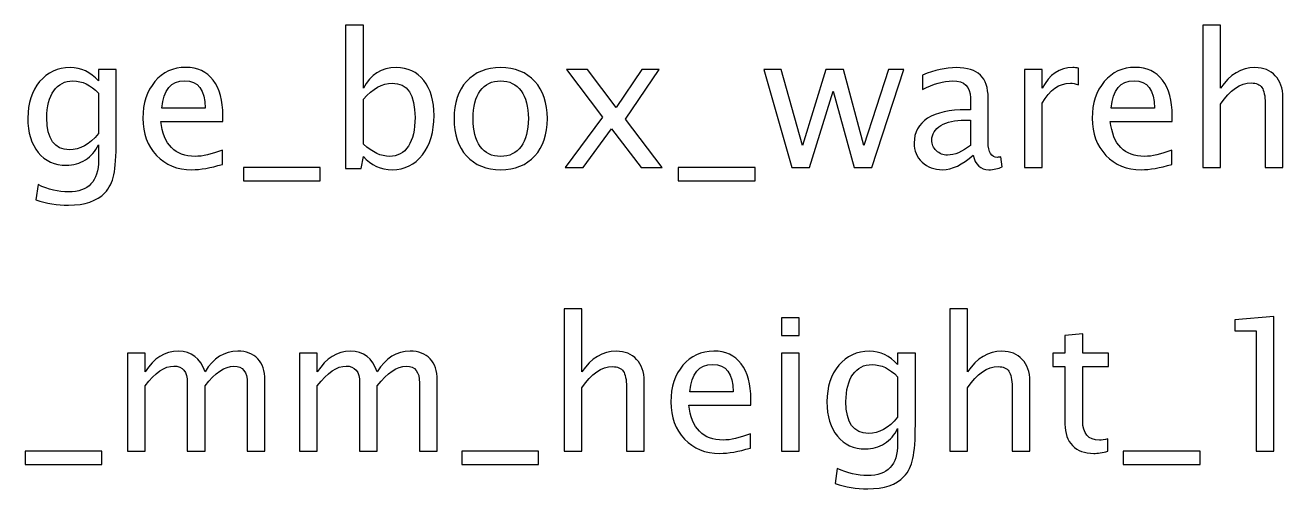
# Model space of a CAD drawing. Header units: centimetres. Extents: x -57 to 52, y -52 to 59.
# Drawn here: x 15.2 to 26.74, y 40.22 to 44.48 of the extents above; entities that cross this region are included whole.
import ezdxf

# ---------------------------------------------------------------- set-up
doc = ezdxf.new("R2010")
doc.units = ezdxf.units.CM
doc.header["$MEASUREMENT"] = 0
doc.layers.add('Layer 1', color=7, linetype='Continuous')

msp = doc.modelspace()

# ---------------------------------------------------------------- linework, layer by layer
at = {"layer": 'Layer 1'}
for points, knots in [([(18.13959, 43.16028), (18.13959, 43.16028), (18.13959, 44.476), (18.13959, 44.476), (18.13959, 44.476), (18.13959, 44.476), (18.30215, 44.476), (18.30215, 44.476), (18.30215, 44.476), (18.30215, 44.476), (18.30215, 43.89829), (18.30215, 43.89829), (18.30215, 43.89829), (18.36875, 44.02388), (18.46894, 44.08653), (18.60243, 44.08653), (18.60243, 44.08653), (18.71052, 44.08653), (18.79547, 44.0473), (18.85756, 43.96856), (18.85756, 43.96856), (18.91965, 43.88982), (18.95069, 43.7823), (18.95069, 43.64598), (18.95069, 43.64598), (18.95069, 43.49753), (18.91542, 43.37759), (18.84514, 43.28672), (18.84514, 43.28672), (18.77487, 43.19556), (18.6823, 43.15012), (18.56772, 43.15012), (18.56772, 43.15012), (18.46132, 43.15012), (18.3727, 43.19076), (18.30215, 43.27232), (18.30215, 43.27232), (18.30215, 43.27232), (18.28239, 43.16028), (18.28239, 43.16028), (18.28239, 43.16028), (18.28239, 43.16028), (18.13959, 43.16028), (18.13959, 43.16028)], [0, 0, 0, 0, 0.08333333, 0.08333333, 0.08333333, 0.08333333, 0.16666667, 0.16666667, 0.16666667, 0.16666667, 0.25, 0.25, 0.25, 0.25, 0.33333333, 0.33333333, 0.33333333, 0.33333333, 0.41666667, 0.41666667, 0.41666667, 0.41666667, 0.5, 0.5, 0.5, 0.5, 0.58333333, 0.58333333, 0.58333333, 0.58333333, 0.66666667, 0.66666667, 0.66666667, 0.66666667, 0.75, 0.75, 0.75, 0.75, 0.83333333, 0.83333333, 0.83333333, 0.83333333, 1, 1, 1, 1]), ([(26.00681, 43.17044), (26.00681, 43.17044), (26.00681, 44.476), (26.00681, 44.476), (26.00681, 44.476), (26.00681, 44.476), (26.16937, 44.476), (26.16937, 44.476), (26.16937, 44.476), (26.16937, 44.476), (26.16937, 43.89829), (26.16937, 43.89829), (26.16937, 43.89829), (26.25545, 44.02388), (26.361, 44.08653), (26.48574, 44.08653), (26.48574, 44.08653), (26.5642, 44.08653), (26.62657, 44.06198), (26.67257, 44.01259), (26.67257, 44.01259), (26.71857, 43.96348), (26.74171, 43.89716), (26.74171, 43.81419), (26.74171, 43.81419), (26.74171, 43.81419), (26.74171, 43.17044), (26.74171, 43.17044), (26.74171, 43.17044), (26.74171, 43.17044), (26.57916, 43.17044), (26.57916, 43.17044), (26.57916, 43.17044), (26.57916, 43.17044), (26.57916, 43.76113), (26.57916, 43.76113), (26.57916, 43.76113), (26.57916, 43.82773), (26.56928, 43.87515), (26.5498, 43.90337), (26.5498, 43.90337), (26.53005, 43.93187), (26.49759, 43.94599), (26.45216, 43.94599), (26.45216, 43.94599), (26.35225, 43.94599), (26.25799, 43.88079), (26.16937, 43.75041), (26.16937, 43.75041), (26.16937, 43.75041), (26.16937, 43.17044), (26.16937, 43.17044), (26.16937, 43.17044), (26.16937, 43.17044), (26.00681, 43.17044), (26.00681, 43.17044)], [0, 0, 0, 0, 0.06666667, 0.06666667, 0.06666667, 0.06666667, 0.13333333, 0.13333333, 0.13333333, 0.13333333, 0.2, 0.2, 0.2, 0.2, 0.26666667, 0.26666667, 0.26666667, 0.26666667, 0.33333333, 0.33333333, 0.33333333, 0.33333333, 0.4, 0.4, 0.4, 0.4, 0.46666667, 0.46666667, 0.46666667, 0.46666667, 0.53333333, 0.53333333, 0.53333333, 0.53333333, 0.6, 0.6, 0.6, 0.6, 0.66666667, 0.66666667, 0.66666667, 0.66666667, 0.73333333, 0.73333333, 0.73333333, 0.73333333, 0.8, 0.8, 0.8, 0.8, 0.86666667, 0.86666667, 0.86666667, 0.86666667, 1, 1, 1, 1]), ([(15.29705, 42.87241), (15.29705, 42.87241), (15.31624, 43.01296), (15.31624, 43.01296), (15.31624, 43.01296), (15.4105, 42.96893), (15.50391, 42.94692), (15.5962, 42.94692), (15.5962, 42.94692), (15.77936, 42.94692), (15.87109, 43.044), (15.87109, 43.23789), (15.87109, 43.23789), (15.87109, 43.23789), (15.87109, 43.379), (15.87109, 43.379), (15.87109, 43.379), (15.84286, 43.31945), (15.80279, 43.27345), (15.75058, 43.24043), (15.75058, 43.24043), (15.69837, 43.20741), (15.64023, 43.19076), (15.57616, 43.19076), (15.57616, 43.19076), (15.46751, 43.19076), (15.38143, 43.22971), (15.31793, 43.3076), (15.31793, 43.3076), (15.25443, 43.38549), (15.22254, 43.49104), (15.22254, 43.62425), (15.22254, 43.62425), (15.22254, 43.76057), (15.25866, 43.87176), (15.33091, 43.95784), (15.33091, 43.95784), (15.40344, 44.04363), (15.49686, 44.08653), (15.61172, 44.08653), (15.61172, 44.08653), (15.71219, 44.08653), (15.79884, 44.04589), (15.87109, 43.96433), (15.87109, 43.96433), (15.87109, 43.96433), (15.87109, 44.0679), (15.87109, 44.0679), (15.87109, 44.0679), (15.87109, 44.0679), (16.03364, 44.0679), (16.03364, 44.0679), (16.03364, 44.0679), (16.03364, 44.0679), (16.03364, 43.41541), (16.03364, 43.41541), (16.03364, 43.41541), (16.03364, 43.27514), (16.02631, 43.17129), (16.01163, 43.10384), (16.01163, 43.10384), (15.99724, 43.03638), (15.96958, 42.98107), (15.92951, 42.93817), (15.92951, 42.93817), (15.85839, 42.86282), (15.74719, 42.825), (15.5962, 42.825), (15.5962, 42.825), (15.49263, 42.825), (15.393, 42.84081), (15.29705, 42.87241)], [0, 0, 0, 0, 0.05263158, 0.05263158, 0.05263158, 0.05263158, 0.10526316, 0.10526316, 0.10526316, 0.10526316, 0.15789474, 0.15789474, 0.15789474, 0.15789474, 0.21052632, 0.21052632, 0.21052632, 0.21052632, 0.26315789, 0.26315789, 0.26315789, 0.26315789, 0.31578947, 0.31578947, 0.31578947, 0.31578947, 0.36842105, 0.36842105, 0.36842105, 0.36842105, 0.42105263, 0.42105263, 0.42105263, 0.42105263, 0.47368421, 0.47368421, 0.47368421, 0.47368421, 0.52631579, 0.52631579, 0.52631579, 0.52631579, 0.57894737, 0.57894737, 0.57894737, 0.57894737, 0.63157895, 0.63157895, 0.63157895, 0.63157895, 0.68421053, 0.68421053, 0.68421053, 0.68421053, 0.73684211, 0.73684211, 0.73684211, 0.73684211, 0.78947368, 0.78947368, 0.78947368, 0.78947368, 0.84210526, 0.84210526, 0.84210526, 0.84210526, 0.89473684, 0.89473684, 0.89473684, 0.89473684, 1, 1, 1, 1]), ([(17.00816, 43.19923), (16.89894, 43.16649), (16.80552, 43.15012), (16.72763, 43.15012), (16.72763, 43.15012), (16.5947, 43.15012), (16.48661, 43.19415), (16.40335, 43.28192), (16.40335, 43.28192), (16.3201, 43.36969), (16.27833, 43.48342), (16.27833, 43.62341), (16.27833, 43.62341), (16.27833, 43.75915), (16.31502, 43.87063), (16.38868, 43.95784), (16.38868, 43.95784), (16.46234, 44.04476), (16.5566, 44.08822), (16.67146, 44.08822), (16.67146, 44.08822), (16.78012, 44.08822), (16.86422, 44.04956), (16.92349, 43.97223), (16.92349, 43.97223), (16.98276, 43.8949), (17.01239, 43.7854), (17.01239, 43.64344), (17.01239, 43.64344), (17.01239, 43.64344), (17.01154, 43.59377), (17.01154, 43.59377), (17.01154, 43.59377), (17.01154, 43.59377), (16.44428, 43.59377), (16.44428, 43.59377), (16.44428, 43.59377), (16.46798, 43.37928), (16.57269, 43.27204), (16.75811, 43.27204), (16.75811, 43.27204), (16.82612, 43.27204), (16.90938, 43.29123), (17.00816, 43.32961), (17.00816, 43.32961), (17.00816, 43.32961), (17.00816, 43.19923), (17.00816, 43.19923)], [0, 0, 0, 0, 0.07692308, 0.07692308, 0.07692308, 0.07692308, 0.15384615, 0.15384615, 0.15384615, 0.15384615, 0.23076923, 0.23076923, 0.23076923, 0.23076923, 0.30769231, 0.30769231, 0.30769231, 0.30769231, 0.38461538, 0.38461538, 0.38461538, 0.38461538, 0.46153846, 0.46153846, 0.46153846, 0.46153846, 0.53846154, 0.53846154, 0.53846154, 0.53846154, 0.61538462, 0.61538462, 0.61538462, 0.61538462, 0.69230769, 0.69230769, 0.69230769, 0.69230769, 0.76923077, 0.76923077, 0.76923077, 0.76923077, 0.84615385, 0.84615385, 0.84615385, 0.84615385, 1, 1, 1, 1]), ([(19.56255, 43.15012), (19.43075, 43.15012), (19.32633, 43.19217), (19.24957, 43.27627), (19.24957, 43.27627), (19.17252, 43.36038), (19.13414, 43.47467), (19.13414, 43.61889), (19.13414, 43.61889), (19.13414, 43.76282), (19.17252, 43.87684), (19.24957, 43.96066), (19.24957, 43.96066), (19.32633, 44.04448), (19.43075, 44.08653), (19.56255, 44.08653), (19.56255, 44.08653), (19.69435, 44.08653), (19.79877, 44.04448), (19.87554, 43.96066), (19.87554, 43.96066), (19.95258, 43.87684), (19.99096, 43.76282), (19.99096, 43.61889), (19.99096, 43.61889), (19.99096, 43.47467), (19.95258, 43.36038), (19.87554, 43.27627), (19.87554, 43.27627), (19.79877, 43.19217), (19.69435, 43.15012), (19.56255, 43.15012)], [0, 0, 0, 0, 0.11111111, 0.11111111, 0.11111111, 0.11111111, 0.22222222, 0.22222222, 0.22222222, 0.22222222, 0.33333333, 0.33333333, 0.33333333, 0.33333333, 0.44444444, 0.44444444, 0.44444444, 0.44444444, 0.55555556, 0.55555556, 0.55555556, 0.55555556, 0.66666667, 0.66666667, 0.66666667, 0.66666667, 0.77777778, 0.77777778, 0.77777778, 0.77777778, 1, 1, 1, 1]), ([(20.15578, 43.17044), (20.15578, 43.17044), (20.49755, 43.63357), (20.49755, 43.63357), (20.49755, 43.63357), (20.49755, 43.63357), (20.16594, 44.0679), (20.16594, 44.0679), (20.16594, 44.0679), (20.16594, 44.0679), (20.35983, 44.0679), (20.35983, 44.0679), (20.35983, 44.0679), (20.35983, 44.0679), (20.62173, 43.72218), (20.62173, 43.72218), (20.62173, 43.72218), (20.62173, 43.72218), (20.8588, 44.0679), (20.8588, 44.0679), (20.8588, 44.0679), (20.8588, 44.0679), (21.01769, 44.0679), (21.01769, 44.0679), (21.01769, 44.0679), (21.01769, 44.0679), (20.70724, 43.61268), (20.70724, 43.61268), (20.70724, 43.61268), (20.70724, 43.61268), (21.04478, 43.17044), (21.04478, 43.17044), (21.04478, 43.17044), (21.04478, 43.17044), (20.8509, 43.17044), (20.8509, 43.17044), (20.8509, 43.17044), (20.8509, 43.17044), (20.58053, 43.52604), (20.58053, 43.52604), (20.58053, 43.52604), (20.58053, 43.52604), (20.31891, 43.17044), (20.31891, 43.17044), (20.31891, 43.17044), (20.31891, 43.17044), (20.15578, 43.17044), (20.15578, 43.17044)], [0, 0, 0, 0, 0.07692308, 0.07692308, 0.07692308, 0.07692308, 0.15384615, 0.15384615, 0.15384615, 0.15384615, 0.23076923, 0.23076923, 0.23076923, 0.23076923, 0.30769231, 0.30769231, 0.30769231, 0.30769231, 0.38461538, 0.38461538, 0.38461538, 0.38461538, 0.46153846, 0.46153846, 0.46153846, 0.46153846, 0.53846154, 0.53846154, 0.53846154, 0.53846154, 0.61538462, 0.61538462, 0.61538462, 0.61538462, 0.69230769, 0.69230769, 0.69230769, 0.69230769, 0.76923077, 0.76923077, 0.76923077, 0.76923077, 0.84615385, 0.84615385, 0.84615385, 0.84615385, 1, 1, 1, 1]), ([(22.23577, 43.17044), (22.23577, 43.17044), (21.97838, 44.0679), (21.97838, 44.0679), (21.97838, 44.0679), (21.97838, 44.0679), (22.13699, 44.0679), (22.13699, 44.0679), (22.13699, 44.0679), (22.13699, 44.0679), (22.33426, 43.3711), (22.33426, 43.3711), (22.33426, 43.3711), (22.33426, 43.3711), (22.54706, 44.0679), (22.54706, 44.0679), (22.54706, 44.0679), (22.54706, 44.0679), (22.70962, 44.0679), (22.70962, 44.0679), (22.70962, 44.0679), (22.70962, 44.0679), (22.89673, 43.37223), (22.89673, 43.37223), (22.89673, 43.37223), (22.89673, 43.37223), (23.12307, 44.0679), (23.12307, 44.0679), (23.12307, 44.0679), (23.12307, 44.0679), (23.26192, 44.0679), (23.26192, 44.0679), (23.26192, 44.0679), (23.26192, 44.0679), (22.96898, 43.17044), (22.96898, 43.17044), (22.96898, 43.17044), (22.96898, 43.17044), (22.80642, 43.17044), (22.80642, 43.17044), (22.80642, 43.17044), (22.80642, 43.17044), (22.61394, 43.87035), (22.61394, 43.87035), (22.61394, 43.87035), (22.61394, 43.87035), (22.39833, 43.17044), (22.39833, 43.17044), (22.39833, 43.17044), (22.39833, 43.17044), (22.23577, 43.17044), (22.23577, 43.17044)], [0, 0, 0, 0, 0.07142857, 0.07142857, 0.07142857, 0.07142857, 0.14285714, 0.14285714, 0.14285714, 0.14285714, 0.21428571, 0.21428571, 0.21428571, 0.21428571, 0.28571429, 0.28571429, 0.28571429, 0.28571429, 0.35714286, 0.35714286, 0.35714286, 0.35714286, 0.42857143, 0.42857143, 0.42857143, 0.42857143, 0.5, 0.5, 0.5, 0.5, 0.57142857, 0.57142857, 0.57142857, 0.57142857, 0.64285714, 0.64285714, 0.64285714, 0.64285714, 0.71428571, 0.71428571, 0.71428571, 0.71428571, 0.78571429, 0.78571429, 0.78571429, 0.78571429, 0.85714286, 0.85714286, 0.85714286, 0.85714286, 1, 1, 1, 1]), ([(23.89805, 43.28474), (23.8004, 43.19499), (23.70642, 43.15012), (23.61611, 43.15012), (23.61611, 43.15012), (23.54189, 43.15012), (23.48008, 43.17326), (23.43126, 43.21983), (23.43126, 43.21983), (23.38215, 43.2664), (23.3576, 43.3251), (23.3576, 43.39594), (23.3576, 43.39594), (23.3576, 43.49387), (23.3988, 43.56922), (23.48121, 43.62171), (23.48121, 43.62171), (23.56362, 43.67421), (23.68187, 43.70045), (23.83596, 43.70045), (23.83596, 43.70045), (23.83596, 43.70045), (23.87406, 43.70045), (23.87406, 43.70045), (23.87406, 43.70045), (23.87406, 43.70045), (23.87406, 43.80854), (23.87406, 43.80854), (23.87406, 43.80854), (23.87406, 43.91268), (23.81988, 43.96461), (23.71122, 43.96461), (23.71122, 43.96461), (23.62712, 43.96461), (23.53511, 43.93808), (23.43549, 43.88503), (23.43549, 43.88503), (23.43549, 43.88503), (23.43549, 44.0188), (23.43549, 44.0188), (23.43549, 44.0188), (23.54499, 44.06395), (23.64828, 44.08653), (23.74509, 44.08653), (23.74509, 44.08653), (23.84471, 44.08653), (23.91837, 44.06395), (23.9655, 44.01852), (23.9655, 44.01852), (24.01292, 43.97308), (24.03662, 43.90309), (24.03662, 43.80854), (24.03662, 43.80854), (24.03662, 43.80854), (24.03662, 43.40299), (24.03662, 43.40299), (24.03662, 43.40299), (24.03662, 43.31014), (24.06513, 43.26357), (24.12242, 43.26357), (24.12242, 43.26357), (24.12947, 43.26357), (24.13991, 43.2647), (24.15374, 43.26696), (24.15374, 43.26696), (24.15374, 43.26696), (24.16531, 43.17665), (24.16531, 43.17665), (24.16531, 43.17665), (24.12834, 43.15887), (24.0877, 43.15012), (24.04311, 43.15012), (24.04311, 43.15012), (23.9672, 43.15012), (23.91894, 43.19499), (23.89805, 43.28474)], [0, 0, 0, 0, 0.05, 0.05, 0.05, 0.05, 0.1, 0.1, 0.1, 0.1, 0.15, 0.15, 0.15, 0.15, 0.2, 0.2, 0.2, 0.2, 0.25, 0.25, 0.25, 0.25, 0.3, 0.3, 0.3, 0.3, 0.35, 0.35, 0.35, 0.35, 0.4, 0.4, 0.4, 0.4, 0.45, 0.45, 0.45, 0.45, 0.5, 0.5, 0.5, 0.5, 0.55, 0.55, 0.55, 0.55, 0.6, 0.6, 0.6, 0.6, 0.65, 0.65, 0.65, 0.65, 0.7, 0.7, 0.7, 0.7, 0.75, 0.75, 0.75, 0.75, 0.8, 0.8, 0.8, 0.8, 0.85, 0.85, 0.85, 0.85, 0.9, 0.9, 0.9, 0.9, 1, 1, 1, 1]), ([(24.37049, 43.17044), (24.37049, 43.17044), (24.37049, 44.0679), (24.37049, 44.0679), (24.37049, 44.0679), (24.37049, 44.0679), (24.53305, 44.0679), (24.53305, 44.0679), (24.53305, 44.0679), (24.53305, 44.0679), (24.53305, 43.89829), (24.53305, 43.89829), (24.53305, 43.89829), (24.59768, 44.02388), (24.69138, 44.08653), (24.81442, 44.08653), (24.81442, 44.08653), (24.83108, 44.08653), (24.84857, 44.08512), (24.86664, 44.0823), (24.86664, 44.0823), (24.86664, 44.0823), (24.86664, 43.93018), (24.86664, 43.93018), (24.86664, 43.93018), (24.83841, 43.93949), (24.81358, 43.94429), (24.79213, 43.94429), (24.79213, 43.94429), (24.68884, 43.94429), (24.60248, 43.88333), (24.53305, 43.76113), (24.53305, 43.76113), (24.53305, 43.76113), (24.53305, 43.17044), (24.53305, 43.17044), (24.53305, 43.17044), (24.53305, 43.17044), (24.37049, 43.17044), (24.37049, 43.17044)], [0, 0, 0, 0, 0.09090909, 0.09090909, 0.09090909, 0.09090909, 0.18181818, 0.18181818, 0.18181818, 0.18181818, 0.27272727, 0.27272727, 0.27272727, 0.27272727, 0.36363636, 0.36363636, 0.36363636, 0.36363636, 0.45454545, 0.45454545, 0.45454545, 0.45454545, 0.54545455, 0.54545455, 0.54545455, 0.54545455, 0.63636364, 0.63636364, 0.63636364, 0.63636364, 0.72727273, 0.72727273, 0.72727273, 0.72727273, 0.81818182, 0.81818182, 0.81818182, 0.81818182, 1, 1, 1, 1]), ([(25.72205, 43.19923), (25.61283, 43.16649), (25.51941, 43.15012), (25.44152, 43.15012), (25.44152, 43.15012), (25.30859, 43.15012), (25.2005, 43.19415), (25.11724, 43.28192), (25.11724, 43.28192), (25.03399, 43.36969), (24.99222, 43.48342), (24.99222, 43.62341), (24.99222, 43.62341), (24.99222, 43.75915), (25.02891, 43.87063), (25.10257, 43.95784), (25.10257, 43.95784), (25.17623, 44.04476), (25.27049, 44.08822), (25.38535, 44.08822), (25.38535, 44.08822), (25.49401, 44.08822), (25.57811, 44.04956), (25.63738, 43.97223), (25.63738, 43.97223), (25.69665, 43.8949), (25.72628, 43.7854), (25.72628, 43.64344), (25.72628, 43.64344), (25.72628, 43.64344), (25.72543, 43.59377), (25.72543, 43.59377), (25.72543, 43.59377), (25.72543, 43.59377), (25.15817, 43.59377), (25.15817, 43.59377), (25.15817, 43.59377), (25.18187, 43.37928), (25.28658, 43.27204), (25.472, 43.27204), (25.472, 43.27204), (25.54001, 43.27204), (25.62327, 43.29123), (25.72205, 43.32961), (25.72205, 43.32961), (25.72205, 43.32961), (25.72205, 43.19923), (25.72205, 43.19923)], [0, 0, 0, 0, 0.07692308, 0.07692308, 0.07692308, 0.07692308, 0.15384615, 0.15384615, 0.15384615, 0.15384615, 0.23076923, 0.23076923, 0.23076923, 0.23076923, 0.30769231, 0.30769231, 0.30769231, 0.30769231, 0.38461538, 0.38461538, 0.38461538, 0.38461538, 0.46153846, 0.46153846, 0.46153846, 0.46153846, 0.53846154, 0.53846154, 0.53846154, 0.53846154, 0.61538462, 0.61538462, 0.61538462, 0.61538462, 0.69230769, 0.69230769, 0.69230769, 0.69230769, 0.76923077, 0.76923077, 0.76923077, 0.76923077, 0.84615385, 0.84615385, 0.84615385, 0.84615385, 1, 1, 1, 1]), ([(15.87109, 43.48088), (15.87109, 43.48088), (15.87109, 43.85313), (15.87109, 43.85313), (15.87109, 43.85313), (15.7994, 43.92736), (15.72123, 43.96461), (15.63684, 43.96461), (15.63684, 43.96461), (15.56177, 43.96461), (15.50307, 43.9347), (15.46073, 43.87458), (15.46073, 43.87458), (15.41812, 43.81475), (15.39695, 43.7315), (15.39695, 43.62538), (15.39695, 43.62538), (15.39695, 43.43037), (15.4661, 43.333), (15.60467, 43.333), (15.60467, 43.333), (15.69893, 43.333), (15.78783, 43.38239), (15.87109, 43.48088)], [0, 0, 0, 0, 0.14285714, 0.14285714, 0.14285714, 0.14285714, 0.28571429, 0.28571429, 0.28571429, 0.28571429, 0.42857143, 0.42857143, 0.42857143, 0.42857143, 0.57142857, 0.57142857, 0.57142857, 0.57142857, 0.71428571, 0.71428571, 0.71428571, 0.71428571, 1, 1, 1, 1]), ([(16.45274, 43.71569), (16.45274, 43.71569), (16.84898, 43.71569), (16.84898, 43.71569), (16.84898, 43.71569), (16.84898, 43.88277), (16.78661, 43.96631), (16.66215, 43.96631), (16.66215, 43.96631), (16.53684, 43.96631), (16.46714, 43.88277), (16.45274, 43.71569)], [0, 0, 0, 0, 0.25, 0.25, 0.25, 0.25, 0.5, 0.5, 0.5, 0.5, 1, 1, 1, 1]), ([(18.30215, 43.38436), (18.38597, 43.30958), (18.46584, 43.27204), (18.54176, 43.27204), (18.54176, 43.27204), (18.61654, 43.27204), (18.6744, 43.30337), (18.71504, 43.36574), (18.71504, 43.36574), (18.75596, 43.42811), (18.77628, 43.51588), (18.77628, 43.62933), (18.77628, 43.62933), (18.77628, 43.83931), (18.70686, 43.94429), (18.568, 43.94429), (18.568, 43.94429), (18.47713, 43.94429), (18.38851, 43.89519), (18.30215, 43.79669), (18.30215, 43.79669), (18.30215, 43.79669), (18.30215, 43.38436), (18.30215, 43.38436)], [0, 0, 0, 0, 0.14285714, 0.14285714, 0.14285714, 0.14285714, 0.28571429, 0.28571429, 0.28571429, 0.28571429, 0.42857143, 0.42857143, 0.42857143, 0.42857143, 0.57142857, 0.57142857, 0.57142857, 0.57142857, 0.71428571, 0.71428571, 0.71428571, 0.71428571, 1, 1, 1, 1]), ([(19.56227, 43.27204), (19.6427, 43.27204), (19.70536, 43.30224), (19.74995, 43.36292), (19.74995, 43.36292), (19.79426, 43.42331), (19.81655, 43.50882), (19.81655, 43.61889), (19.81655, 43.61889), (19.81655, 43.72867), (19.79426, 43.81391), (19.74995, 43.8743), (19.74995, 43.8743), (19.70536, 43.93441), (19.6427, 43.96461), (19.56227, 43.96461), (19.56227, 43.96461), (19.48155, 43.96461), (19.4189, 43.93441), (19.37487, 43.8743), (19.37487, 43.8743), (19.33057, 43.81391), (19.30855, 43.72867), (19.30855, 43.61889), (19.30855, 43.61889), (19.30855, 43.50882), (19.33057, 43.42331), (19.37487, 43.36292), (19.37487, 43.36292), (19.4189, 43.30224), (19.48155, 43.27204), (19.56227, 43.27204)], [0, 0, 0, 0, 0.11111111, 0.11111111, 0.11111111, 0.11111111, 0.22222222, 0.22222222, 0.22222222, 0.22222222, 0.33333333, 0.33333333, 0.33333333, 0.33333333, 0.44444444, 0.44444444, 0.44444444, 0.44444444, 0.55555556, 0.55555556, 0.55555556, 0.55555556, 0.66666667, 0.66666667, 0.66666667, 0.66666667, 0.77777778, 0.77777778, 0.77777778, 0.77777778, 1, 1, 1, 1]), ([(25.16663, 43.71569), (25.16663, 43.71569), (25.56287, 43.71569), (25.56287, 43.71569), (25.56287, 43.71569), (25.56287, 43.88277), (25.5005, 43.96631), (25.37604, 43.96631), (25.37604, 43.96631), (25.25073, 43.96631), (25.18103, 43.88277), (25.16663, 43.71569)], [0, 0, 0, 0, 0.25, 0.25, 0.25, 0.25, 0.5, 0.5, 0.5, 0.5, 1, 1, 1, 1]), ([(23.87406, 43.37336), (23.87406, 43.37336), (23.87406, 43.60393), (23.87406, 43.60393), (23.87406, 43.60393), (23.87406, 43.60393), (23.82185, 43.60563), (23.82185, 43.60563), (23.82185, 43.60563), (23.73154, 43.60563), (23.65873, 43.58897), (23.60313, 43.55567), (23.60313, 43.55567), (23.54781, 43.52209), (23.52016, 43.47778), (23.52016, 43.42246), (23.52016, 43.42246), (23.52016, 43.3838), (23.53399, 43.35106), (23.56136, 43.32425), (23.56136, 43.32425), (23.58902, 43.29744), (23.6226, 43.28389), (23.6624, 43.28389), (23.6624, 43.28389), (23.73013, 43.28389), (23.80068, 43.31381), (23.87406, 43.37336)], [0, 0, 0, 0, 0.125, 0.125, 0.125, 0.125, 0.25, 0.25, 0.25, 0.25, 0.375, 0.375, 0.375, 0.375, 0.5, 0.5, 0.5, 0.5, 0.625, 0.625, 0.625, 0.625, 0.75, 0.75, 0.75, 0.75, 1, 1, 1, 1]), ([(17.20148, 43.04852), (17.20148, 43.04852), (17.20148, 43.17044), (17.20148, 43.17044), (17.20148, 43.17044), (17.20148, 43.17044), (17.90591, 43.17044), (17.90591, 43.17044), (17.90591, 43.17044), (17.90591, 43.17044), (17.90591, 43.04852), (17.90591, 43.04852), (17.90591, 43.04852), (17.90591, 43.04852), (17.20148, 43.04852), (17.20148, 43.04852)], [0, 0, 0, 0, 0.2, 0.2, 0.2, 0.2, 0.4, 0.4, 0.4, 0.4, 0.6, 0.6, 0.6, 0.6, 1, 1, 1, 1]), ([(21.19267, 43.04852), (21.19267, 43.04852), (21.19267, 43.17044), (21.19267, 43.17044), (21.19267, 43.17044), (21.19267, 43.17044), (21.8971, 43.17044), (21.8971, 43.17044), (21.8971, 43.17044), (21.8971, 43.17044), (21.8971, 43.04852), (21.8971, 43.04852), (21.8971, 43.04852), (21.8971, 43.04852), (21.19267, 43.04852), (21.19267, 43.04852)], [0, 0, 0, 0, 0.2, 0.2, 0.2, 0.2, 0.4, 0.4, 0.4, 0.4, 0.6, 0.6, 0.6, 0.6, 1, 1, 1, 1]), ([(20.14477, 40.56835), (20.14477, 40.56835), (20.14477, 41.87391), (20.14477, 41.87391), (20.14477, 41.87391), (20.14477, 41.87391), (20.30733, 41.87391), (20.30733, 41.87391), (20.30733, 41.87391), (20.30733, 41.87391), (20.30733, 41.2962), (20.30733, 41.2962), (20.30733, 41.2962), (20.39341, 41.42179), (20.49896, 41.48444), (20.6237, 41.48444), (20.6237, 41.48444), (20.70216, 41.48444), (20.76453, 41.45989), (20.81053, 41.4105), (20.81053, 41.4105), (20.85653, 41.36139), (20.87967, 41.29507), (20.87967, 41.2121), (20.87967, 41.2121), (20.87967, 41.2121), (20.87967, 40.56835), (20.87967, 40.56835), (20.87967, 40.56835), (20.87967, 40.56835), (20.71712, 40.56835), (20.71712, 40.56835), (20.71712, 40.56835), (20.71712, 40.56835), (20.71712, 41.15904), (20.71712, 41.15904), (20.71712, 41.15904), (20.71712, 41.22564), (20.70724, 41.27306), (20.68776, 41.30128), (20.68776, 41.30128), (20.66801, 41.32978), (20.63555, 41.3439), (20.59012, 41.3439), (20.59012, 41.3439), (20.49021, 41.3439), (20.39595, 41.2787), (20.30733, 41.14832), (20.30733, 41.14832), (20.30733, 41.14832), (20.30733, 40.56835), (20.30733, 40.56835), (20.30733, 40.56835), (20.30733, 40.56835), (20.14477, 40.56835), (20.14477, 40.56835)], [0, 0, 0, 0, 0.06666667, 0.06666667, 0.06666667, 0.06666667, 0.13333333, 0.13333333, 0.13333333, 0.13333333, 0.2, 0.2, 0.2, 0.2, 0.26666667, 0.26666667, 0.26666667, 0.26666667, 0.33333333, 0.33333333, 0.33333333, 0.33333333, 0.4, 0.4, 0.4, 0.4, 0.46666667, 0.46666667, 0.46666667, 0.46666667, 0.53333333, 0.53333333, 0.53333333, 0.53333333, 0.6, 0.6, 0.6, 0.6, 0.66666667, 0.66666667, 0.66666667, 0.66666667, 0.73333333, 0.73333333, 0.73333333, 0.73333333, 0.8, 0.8, 0.8, 0.8, 0.86666667, 0.86666667, 0.86666667, 0.86666667, 1, 1, 1, 1]), ([(22.13923, 41.63007), (22.13923, 41.63007), (22.13923, 41.79263), (22.13923, 41.79263), (22.13923, 41.79263), (22.13923, 41.79263), (22.30179, 41.79263), (22.30179, 41.79263), (22.30179, 41.79263), (22.30179, 41.79263), (22.30179, 41.63007), (22.30179, 41.63007), (22.30179, 41.63007), (22.30179, 41.63007), (22.13923, 41.63007), (22.13923, 41.63007)], [0, 0, 0, 0, 0.2, 0.2, 0.2, 0.2, 0.4, 0.4, 0.4, 0.4, 0.6, 0.6, 0.6, 0.6, 1, 1, 1, 1]), ([(23.68439, 40.56835), (23.68439, 40.56835), (23.68439, 41.87391), (23.68439, 41.87391), (23.68439, 41.87391), (23.68439, 41.87391), (23.84695, 41.87391), (23.84695, 41.87391), (23.84695, 41.87391), (23.84695, 41.87391), (23.84695, 41.2962), (23.84695, 41.2962), (23.84695, 41.2962), (23.93303, 41.42179), (24.03858, 41.48444), (24.16332, 41.48444), (24.16332, 41.48444), (24.24178, 41.48444), (24.30415, 41.45989), (24.35015, 41.4105), (24.35015, 41.4105), (24.39615, 41.36139), (24.41929, 41.29507), (24.41929, 41.2121), (24.41929, 41.2121), (24.41929, 41.2121), (24.41929, 40.56835), (24.41929, 40.56835), (24.41929, 40.56835), (24.41929, 40.56835), (24.25674, 40.56835), (24.25674, 40.56835), (24.25674, 40.56835), (24.25674, 40.56835), (24.25674, 41.15904), (24.25674, 41.15904), (24.25674, 41.15904), (24.25674, 41.22564), (24.24686, 41.27306), (24.22738, 41.30128), (24.22738, 41.30128), (24.20763, 41.32978), (24.17517, 41.3439), (24.12974, 41.3439), (24.12974, 41.3439), (24.02983, 41.3439), (23.93557, 41.2787), (23.84695, 41.14832), (23.84695, 41.14832), (23.84695, 41.14832), (23.84695, 40.56835), (23.84695, 40.56835), (23.84695, 40.56835), (23.84695, 40.56835), (23.68439, 40.56835), (23.68439, 40.56835)], [0, 0, 0, 0, 0.06666667, 0.06666667, 0.06666667, 0.06666667, 0.13333333, 0.13333333, 0.13333333, 0.13333333, 0.2, 0.2, 0.2, 0.2, 0.26666667, 0.26666667, 0.26666667, 0.26666667, 0.33333333, 0.33333333, 0.33333333, 0.33333333, 0.4, 0.4, 0.4, 0.4, 0.46666667, 0.46666667, 0.46666667, 0.46666667, 0.53333333, 0.53333333, 0.53333333, 0.53333333, 0.6, 0.6, 0.6, 0.6, 0.66666667, 0.66666667, 0.66666667, 0.66666667, 0.73333333, 0.73333333, 0.73333333, 0.73333333, 0.8, 0.8, 0.8, 0.8, 0.86666667, 0.86666667, 0.86666667, 0.86666667, 1, 1, 1, 1]), ([(26.49645, 40.56835), (26.49645, 40.56835), (26.49645, 41.67071), (26.49645, 41.67071), (26.49645, 41.67071), (26.49645, 41.67071), (26.30172, 41.67071), (26.30172, 41.67071), (26.30172, 41.67071), (26.30172, 41.67071), (26.30172, 41.77231), (26.30172, 41.77231), (26.30172, 41.77231), (26.30172, 41.77231), (26.65901, 41.80279), (26.65901, 41.80279), (26.65901, 41.80279), (26.65901, 41.80279), (26.65901, 40.56835), (26.65901, 40.56835), (26.65901, 40.56835), (26.65901, 40.56835), (26.49645, 40.56835), (26.49645, 40.56835)], [0, 0, 0, 0, 0.14285714, 0.14285714, 0.14285714, 0.14285714, 0.28571429, 0.28571429, 0.28571429, 0.28571429, 0.42857143, 0.42857143, 0.42857143, 0.42857143, 0.57142857, 0.57142857, 0.57142857, 0.57142857, 0.71428571, 0.71428571, 0.71428571, 0.71428571, 1, 1, 1, 1]), ([(25.1367, 40.56863), (25.08646, 40.5548), (25.04272, 40.54803), (25.00575, 40.54803), (25.00575, 40.54803), (24.92277, 40.54803), (24.85815, 40.57174), (24.81186, 40.61915), (24.81186, 40.61915), (24.7653, 40.66656), (24.74215, 40.73232), (24.74215, 40.81671), (24.74215, 40.81671), (24.74215, 40.81671), (24.74215, 41.3439), (24.74215, 41.3439), (24.74215, 41.3439), (24.74215, 41.3439), (24.62983, 41.3439), (24.62983, 41.3439), (24.62983, 41.3439), (24.62983, 41.3439), (24.62983, 41.46581), (24.62983, 41.46581), (24.62983, 41.46581), (24.62983, 41.46581), (24.74215, 41.46581), (24.74215, 41.46581), (24.74215, 41.46581), (24.74215, 41.46581), (24.74215, 41.62809), (24.74215, 41.62809), (24.74215, 41.62809), (24.74215, 41.62809), (24.90471, 41.64361), (24.90471, 41.64361), (24.90471, 41.64361), (24.90471, 41.64361), (24.90471, 41.46581), (24.90471, 41.46581), (24.90471, 41.46581), (24.90471, 41.46581), (25.14009, 41.46581), (25.14009, 41.46581), (25.14009, 41.46581), (25.14009, 41.46581), (25.14009, 41.3439), (25.14009, 41.3439), (25.14009, 41.3439), (25.14009, 41.3439), (24.90471, 41.3439), (24.90471, 41.3439), (24.90471, 41.3439), (24.90471, 41.3439), (24.90471, 40.84606), (24.90471, 40.84606), (24.90471, 40.84606), (24.90471, 40.72865), (24.95579, 40.66995), (25.05768, 40.66995), (25.05768, 40.66995), (25.07941, 40.66995), (25.10565, 40.67362), (25.1367, 40.68067), (25.1367, 40.68067), (25.1367, 40.68067), (25.1367, 40.56863), (25.1367, 40.56863)], [0, 0, 0, 0, 0.05555556, 0.05555556, 0.05555556, 0.05555556, 0.11111111, 0.11111111, 0.11111111, 0.11111111, 0.16666667, 0.16666667, 0.16666667, 0.16666667, 0.22222222, 0.22222222, 0.22222222, 0.22222222, 0.27777778, 0.27777778, 0.27777778, 0.27777778, 0.33333333, 0.33333333, 0.33333333, 0.33333333, 0.38888889, 0.38888889, 0.38888889, 0.38888889, 0.44444444, 0.44444444, 0.44444444, 0.44444444, 0.5, 0.5, 0.5, 0.5, 0.55555556, 0.55555556, 0.55555556, 0.55555556, 0.61111111, 0.61111111, 0.61111111, 0.61111111, 0.66666667, 0.66666667, 0.66666667, 0.66666667, 0.72222222, 0.72222222, 0.72222222, 0.72222222, 0.77777778, 0.77777778, 0.77777778, 0.77777778, 0.83333333, 0.83333333, 0.83333333, 0.83333333, 0.88888889, 0.88888889, 0.88888889, 0.88888889, 1, 1, 1, 1]), ([(16.13608, 40.56835), (16.13608, 40.56835), (16.13608, 41.46581), (16.13608, 41.46581), (16.13608, 41.46581), (16.13608, 41.46581), (16.29864, 41.46581), (16.29864, 41.46581), (16.29864, 41.46581), (16.29864, 41.46581), (16.29864, 41.2962), (16.29864, 41.2962), (16.29864, 41.2962), (16.37794, 41.42179), (16.47954, 41.48444), (16.604, 41.48444), (16.604, 41.48444), (16.72395, 41.48444), (16.80551, 41.42179), (16.84897, 41.2962), (16.84897, 41.2962), (16.92602, 41.42292), (17.02649, 41.48613), (17.14982, 41.48613), (17.14982, 41.48613), (17.22856, 41.48613), (17.2898, 41.46299), (17.33355, 41.41643), (17.33355, 41.41643), (17.37729, 41.36986), (17.3993, 41.30467), (17.3993, 41.22085), (17.3993, 41.22085), (17.3993, 41.22085), (17.3993, 40.56835), (17.3993, 40.56835), (17.3993, 40.56835), (17.3993, 40.56835), (17.23674, 40.56835), (17.23674, 40.56835), (17.23674, 40.56835), (17.23674, 40.56835), (17.23674, 41.19404), (17.23674, 41.19404), (17.23674, 41.19404), (17.23674, 41.2962), (17.1961, 41.34728), (17.11482, 41.34728), (17.11482, 41.34728), (17.03044, 41.34728), (16.94182, 41.28773), (16.84897, 41.16835), (16.84897, 41.16835), (16.84897, 41.16835), (16.84897, 40.56835), (16.84897, 40.56835), (16.84897, 40.56835), (16.84897, 40.56835), (16.68641, 40.56835), (16.68641, 40.56835), (16.68641, 40.56835), (16.68641, 40.56835), (16.68641, 41.1946), (16.68641, 41.1946), (16.68641, 41.1946), (16.68641, 41.29761), (16.64521, 41.34898), (16.56252, 41.34898), (16.56252, 41.34898), (16.48039, 41.34898), (16.39234, 41.28914), (16.29864, 41.1692), (16.29864, 41.1692), (16.29864, 41.1692), (16.29864, 40.56835), (16.29864, 40.56835), (16.29864, 40.56835), (16.29864, 40.56835), (16.13608, 40.56835), (16.13608, 40.56835)], [0, 0, 0, 0, 0.04761905, 0.04761905, 0.04761905, 0.04761905, 0.0952381, 0.0952381, 0.0952381, 0.0952381, 0.14285714, 0.14285714, 0.14285714, 0.14285714, 0.19047619, 0.19047619, 0.19047619, 0.19047619, 0.23809524, 0.23809524, 0.23809524, 0.23809524, 0.28571429, 0.28571429, 0.28571429, 0.28571429, 0.33333333, 0.33333333, 0.33333333, 0.33333333, 0.38095238, 0.38095238, 0.38095238, 0.38095238, 0.42857143, 0.42857143, 0.42857143, 0.42857143, 0.47619048, 0.47619048, 0.47619048, 0.47619048, 0.52380952, 0.52380952, 0.52380952, 0.52380952, 0.57142857, 0.57142857, 0.57142857, 0.57142857, 0.61904762, 0.61904762, 0.61904762, 0.61904762, 0.66666667, 0.66666667, 0.66666667, 0.66666667, 0.71428571, 0.71428571, 0.71428571, 0.71428571, 0.76190476, 0.76190476, 0.76190476, 0.76190476, 0.80952381, 0.80952381, 0.80952381, 0.80952381, 0.85714286, 0.85714286, 0.85714286, 0.85714286, 0.9047619, 0.9047619, 0.9047619, 0.9047619, 1, 1, 1, 1]), ([(17.71709, 40.56835), (17.71709, 40.56835), (17.71709, 41.46581), (17.71709, 41.46581), (17.71709, 41.46581), (17.71709, 41.46581), (17.87965, 41.46581), (17.87965, 41.46581), (17.87965, 41.46581), (17.87965, 41.46581), (17.87965, 41.2962), (17.87965, 41.2962), (17.87965, 41.2962), (17.95895, 41.42179), (18.06055, 41.48444), (18.18501, 41.48444), (18.18501, 41.48444), (18.30496, 41.48444), (18.38652, 41.42179), (18.42998, 41.2962), (18.42998, 41.2962), (18.50703, 41.42292), (18.6075, 41.48613), (18.73083, 41.48613), (18.73083, 41.48613), (18.80957, 41.48613), (18.87081, 41.46299), (18.91456, 41.41643), (18.91456, 41.41643), (18.9583, 41.36986), (18.98031, 41.30467), (18.98031, 41.22085), (18.98031, 41.22085), (18.98031, 41.22085), (18.98031, 40.56835), (18.98031, 40.56835), (18.98031, 40.56835), (18.98031, 40.56835), (18.81775, 40.56835), (18.81775, 40.56835), (18.81775, 40.56835), (18.81775, 40.56835), (18.81775, 41.19404), (18.81775, 41.19404), (18.81775, 41.19404), (18.81775, 41.2962), (18.77711, 41.34728), (18.69583, 41.34728), (18.69583, 41.34728), (18.61145, 41.34728), (18.52283, 41.28773), (18.42998, 41.16835), (18.42998, 41.16835), (18.42998, 41.16835), (18.42998, 40.56835), (18.42998, 40.56835), (18.42998, 40.56835), (18.42998, 40.56835), (18.26742, 40.56835), (18.26742, 40.56835), (18.26742, 40.56835), (18.26742, 40.56835), (18.26742, 41.1946), (18.26742, 41.1946), (18.26742, 41.1946), (18.26742, 41.29761), (18.22622, 41.34898), (18.14353, 41.34898), (18.14353, 41.34898), (18.0614, 41.34898), (17.97335, 41.28914), (17.87965, 41.1692), (17.87965, 41.1692), (17.87965, 41.1692), (17.87965, 40.56835), (17.87965, 40.56835), (17.87965, 40.56835), (17.87965, 40.56835), (17.71709, 40.56835), (17.71709, 40.56835)], [0, 0, 0, 0, 0.04761905, 0.04761905, 0.04761905, 0.04761905, 0.0952381, 0.0952381, 0.0952381, 0.0952381, 0.14285714, 0.14285714, 0.14285714, 0.14285714, 0.19047619, 0.19047619, 0.19047619, 0.19047619, 0.23809524, 0.23809524, 0.23809524, 0.23809524, 0.28571429, 0.28571429, 0.28571429, 0.28571429, 0.33333333, 0.33333333, 0.33333333, 0.33333333, 0.38095238, 0.38095238, 0.38095238, 0.38095238, 0.42857143, 0.42857143, 0.42857143, 0.42857143, 0.47619048, 0.47619048, 0.47619048, 0.47619048, 0.52380952, 0.52380952, 0.52380952, 0.52380952, 0.57142857, 0.57142857, 0.57142857, 0.57142857, 0.61904762, 0.61904762, 0.61904762, 0.61904762, 0.66666667, 0.66666667, 0.66666667, 0.66666667, 0.71428571, 0.71428571, 0.71428571, 0.71428571, 0.76190476, 0.76190476, 0.76190476, 0.76190476, 0.80952381, 0.80952381, 0.80952381, 0.80952381, 0.85714286, 0.85714286, 0.85714286, 0.85714286, 0.9047619, 0.9047619, 0.9047619, 0.9047619, 1, 1, 1, 1]), ([(21.85447, 40.59714), (21.74525, 40.5644), (21.65183, 40.54803), (21.57394, 40.54803), (21.57394, 40.54803), (21.44101, 40.54803), (21.33292, 40.59206), (21.24966, 40.67983), (21.24966, 40.67983), (21.16641, 40.7676), (21.12464, 40.88133), (21.12464, 41.02132), (21.12464, 41.02132), (21.12464, 41.15706), (21.16133, 41.26854), (21.23499, 41.35575), (21.23499, 41.35575), (21.30865, 41.44267), (21.40291, 41.48613), (21.51777, 41.48613), (21.51777, 41.48613), (21.62643, 41.48613), (21.71053, 41.44747), (21.7698, 41.37014), (21.7698, 41.37014), (21.82907, 41.29281), (21.8587, 41.18331), (21.8587, 41.04135), (21.8587, 41.04135), (21.8587, 41.04135), (21.85785, 40.99168), (21.85785, 40.99168), (21.85785, 40.99168), (21.85785, 40.99168), (21.29059, 40.99168), (21.29059, 40.99168), (21.29059, 40.99168), (21.31429, 40.77719), (21.419, 40.66995), (21.60442, 40.66995), (21.60442, 40.66995), (21.67243, 40.66995), (21.75569, 40.68914), (21.85447, 40.72752), (21.85447, 40.72752), (21.85447, 40.72752), (21.85447, 40.59714), (21.85447, 40.59714)], [0, 0, 0, 0, 0.07692308, 0.07692308, 0.07692308, 0.07692308, 0.15384615, 0.15384615, 0.15384615, 0.15384615, 0.23076923, 0.23076923, 0.23076923, 0.23076923, 0.30769231, 0.30769231, 0.30769231, 0.30769231, 0.38461538, 0.38461538, 0.38461538, 0.38461538, 0.46153846, 0.46153846, 0.46153846, 0.46153846, 0.53846154, 0.53846154, 0.53846154, 0.53846154, 0.61538462, 0.61538462, 0.61538462, 0.61538462, 0.69230769, 0.69230769, 0.69230769, 0.69230769, 0.76923077, 0.76923077, 0.76923077, 0.76923077, 0.84615385, 0.84615385, 0.84615385, 0.84615385, 1, 1, 1, 1]), ([(22.13923, 40.56835), (22.13923, 40.56835), (22.13923, 41.46581), (22.13923, 41.46581), (22.13923, 41.46581), (22.13923, 41.46581), (22.30179, 41.46581), (22.30179, 41.46581), (22.30179, 41.46581), (22.30179, 41.46581), (22.30179, 40.56835), (22.30179, 40.56835), (22.30179, 40.56835), (22.30179, 40.56835), (22.13923, 40.56835), (22.13923, 40.56835)], [0, 0, 0, 0, 0.2, 0.2, 0.2, 0.2, 0.4, 0.4, 0.4, 0.4, 0.6, 0.6, 0.6, 0.6, 1, 1, 1, 1]), ([(22.63199, 40.27032), (22.63199, 40.27032), (22.65118, 40.41087), (22.65118, 40.41087), (22.65118, 40.41087), (22.74544, 40.36684), (22.83885, 40.34483), (22.93114, 40.34483), (22.93114, 40.34483), (23.1143, 40.34483), (23.20603, 40.44191), (23.20603, 40.6358), (23.20603, 40.6358), (23.20603, 40.6358), (23.20603, 40.77691), (23.20603, 40.77691), (23.20603, 40.77691), (23.1778, 40.71736), (23.13773, 40.67136), (23.08552, 40.63834), (23.08552, 40.63834), (23.03331, 40.60532), (22.97517, 40.58867), (22.9111, 40.58867), (22.9111, 40.58867), (22.80245, 40.58867), (22.71637, 40.62762), (22.65287, 40.70551), (22.65287, 40.70551), (22.58937, 40.7834), (22.55748, 40.88895), (22.55748, 41.02216), (22.55748, 41.02216), (22.55748, 41.15848), (22.5936, 41.26967), (22.66585, 41.35575), (22.66585, 41.35575), (22.73838, 41.44154), (22.8318, 41.48444), (22.94666, 41.48444), (22.94666, 41.48444), (23.04713, 41.48444), (23.13378, 41.4438), (23.20603, 41.36224), (23.20603, 41.36224), (23.20603, 41.36224), (23.20603, 41.46581), (23.20603, 41.46581), (23.20603, 41.46581), (23.20603, 41.46581), (23.36858, 41.46581), (23.36858, 41.46581), (23.36858, 41.46581), (23.36858, 41.46581), (23.36858, 40.81332), (23.36858, 40.81332), (23.36858, 40.81332), (23.36858, 40.67305), (23.36125, 40.5692), (23.34657, 40.50175), (23.34657, 40.50175), (23.33218, 40.43429), (23.30452, 40.37898), (23.26445, 40.33608), (23.26445, 40.33608), (23.19333, 40.26073), (23.08213, 40.22291), (22.93114, 40.22291), (22.93114, 40.22291), (22.82757, 40.22291), (22.72794, 40.23872), (22.63199, 40.27032)], [0, 0, 0, 0, 0.05263158, 0.05263158, 0.05263158, 0.05263158, 0.10526316, 0.10526316, 0.10526316, 0.10526316, 0.15789474, 0.15789474, 0.15789474, 0.15789474, 0.21052632, 0.21052632, 0.21052632, 0.21052632, 0.26315789, 0.26315789, 0.26315789, 0.26315789, 0.31578947, 0.31578947, 0.31578947, 0.31578947, 0.36842105, 0.36842105, 0.36842105, 0.36842105, 0.42105263, 0.42105263, 0.42105263, 0.42105263, 0.47368421, 0.47368421, 0.47368421, 0.47368421, 0.52631579, 0.52631579, 0.52631579, 0.52631579, 0.57894737, 0.57894737, 0.57894737, 0.57894737, 0.63157895, 0.63157895, 0.63157895, 0.63157895, 0.68421053, 0.68421053, 0.68421053, 0.68421053, 0.73684211, 0.73684211, 0.73684211, 0.73684211, 0.78947368, 0.78947368, 0.78947368, 0.78947368, 0.84210526, 0.84210526, 0.84210526, 0.84210526, 0.89473684, 0.89473684, 0.89473684, 0.89473684, 1, 1, 1, 1]), ([(21.29905, 41.1136), (21.29905, 41.1136), (21.69529, 41.1136), (21.69529, 41.1136), (21.69529, 41.1136), (21.69529, 41.28068), (21.63292, 41.36422), (21.50846, 41.36422), (21.50846, 41.36422), (21.38315, 41.36422), (21.31345, 41.28068), (21.29905, 41.1136)], [0, 0, 0, 0, 0.25, 0.25, 0.25, 0.25, 0.5, 0.5, 0.5, 0.5, 1, 1, 1, 1]), ([(23.20603, 40.87879), (23.20603, 40.87879), (23.20603, 41.25104), (23.20603, 41.25104), (23.20603, 41.25104), (23.13434, 41.32527), (23.05617, 41.36252), (22.97178, 41.36252), (22.97178, 41.36252), (22.89671, 41.36252), (22.83801, 41.33261), (22.79567, 41.27249), (22.79567, 41.27249), (22.75306, 41.21266), (22.73189, 41.12941), (22.73189, 41.02329), (22.73189, 41.02329), (22.73189, 40.82828), (22.80104, 40.73091), (22.93961, 40.73091), (22.93961, 40.73091), (23.03387, 40.73091), (23.12277, 40.7803), (23.20603, 40.87879)], [0, 0, 0, 0, 0.14285714, 0.14285714, 0.14285714, 0.14285714, 0.28571429, 0.28571429, 0.28571429, 0.28571429, 0.42857143, 0.42857143, 0.42857143, 0.42857143, 0.57142857, 0.57142857, 0.57142857, 0.57142857, 0.71428571, 0.71428571, 0.71428571, 0.71428571, 1, 1, 1, 1]), ([(15.19797, 40.44643), (15.19797, 40.44643), (15.19797, 40.56835), (15.19797, 40.56835), (15.19797, 40.56835), (15.19797, 40.56835), (15.9024, 40.56835), (15.9024, 40.56835), (15.9024, 40.56835), (15.9024, 40.56835), (15.9024, 40.44643), (15.9024, 40.44643), (15.9024, 40.44643), (15.9024, 40.44643), (15.19797, 40.44643), (15.19797, 40.44643)], [0, 0, 0, 0, 0.2, 0.2, 0.2, 0.2, 0.4, 0.4, 0.4, 0.4, 0.6, 0.6, 0.6, 0.6, 1, 1, 1, 1]), ([(19.20666, 40.44643), (19.20666, 40.44643), (19.20666, 40.56835), (19.20666, 40.56835), (19.20666, 40.56835), (19.20666, 40.56835), (19.91109, 40.56835), (19.91109, 40.56835), (19.91109, 40.56835), (19.91109, 40.56835), (19.91109, 40.44643), (19.91109, 40.44643), (19.91109, 40.44643), (19.91109, 40.44643), (19.20666, 40.44643), (19.20666, 40.44643)], [0, 0, 0, 0, 0.2, 0.2, 0.2, 0.2, 0.4, 0.4, 0.4, 0.4, 0.6, 0.6, 0.6, 0.6, 1, 1, 1, 1]), ([(25.27725, 40.44643), (25.27725, 40.44643), (25.27725, 40.56835), (25.27725, 40.56835), (25.27725, 40.56835), (25.27725, 40.56835), (25.98168, 40.56835), (25.98168, 40.56835), (25.98168, 40.56835), (25.98168, 40.56835), (25.98168, 40.44643), (25.98168, 40.44643), (25.98168, 40.44643), (25.98168, 40.44643), (25.27725, 40.44643), (25.27725, 40.44643)], [0, 0, 0, 0, 0.2, 0.2, 0.2, 0.2, 0.4, 0.4, 0.4, 0.4, 0.6, 0.6, 0.6, 0.6, 1, 1, 1, 1])]:
    msp.add_open_spline(points, degree=3, knots=knots, dxfattribs=at)

doc.saveas('drawing.dxf')
